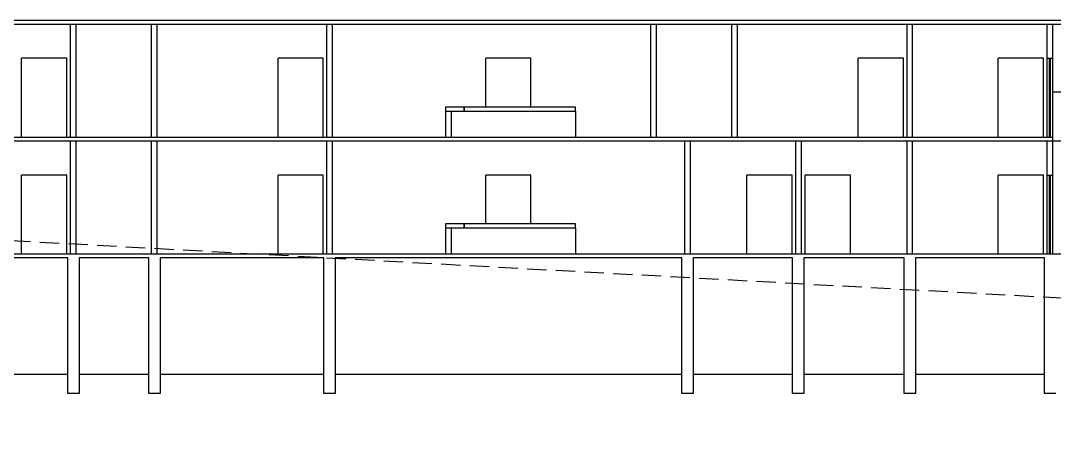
# Model space of a CAD drawing. Header units: centimetres. Extents: x 0 to 1084401, y -139216 to 99734.
# Drawn here: x 1074217 to 1076960, y 12604 to 13724 of the extents above; entities that cross this region are included whole.
import ezdxf

# ---------------------------------------------------------------- set-up
doc = ezdxf.new("R2010")
doc.units = ezdxf.units.CM
doc.header["$LTSCALE"] = 4
doc.linetypes.add('HIDDENX2', pattern=[19.05, 12.7, -6.35])
for name, color, linetype in [('0.1', 1, 'Continuous'), ('0.2', 2, 'Continuous'), ('0.4', 4, 'Continuous'), ('0.6', 6, 'Continuous')]:
    doc.layers.add(name, color=color, linetype=linetype)

msp = doc.modelspace()

# ---------------------------------------------------------------- linework, layer by layer
at = {"layer": '0.1'}
for p, q in [((1075571.385, 13624.462), (1075451.385, 13624.462)), ((1075451.385, 13494.462), (1075451.385, 13624.462)), ((1075571.385, 13494.462), (1075571.385, 13624.462)), ((1076811.385, 13414.462), (1076811.385, 13624.462)), ((1076931.385, 13624.462), (1076811.385, 13624.462)), ((1076931.385, 13414.462), (1076931.385, 13624.462)), ((1076941.385, 13414.462), (1076941.385, 13624.462)), ((1076956.385, 13414.462), (1076956.385, 13624.462)), ((1075689.385, 13484.462), (1075689.385, 13414.462)), ((1075451.385, 13184.462), (1075451.385, 13314.462)), ((1075571.385, 13314.462), (1075451.385, 13314.462)), ((1075571.385, 13184.462), (1075571.385, 13314.462)), ((1076811.385, 13104.462), (1076811.385, 13314.462)), ((1076931.385, 13314.462), (1076811.385, 13314.462)), ((1076931.385, 13104.462), (1076931.385, 13314.462)), ((1076941.385, 13104.462), (1076941.385, 13314.462)), ((1076956.385, 13104.462), (1076956.385, 13314.462)), ((1075689.385, 13174.462), (1075689.385, 13104.462))]:
    msp.add_line(p, q, dxfattribs=at)
for points in [[(1075394.385, 13484.462), (1075689.385, 13484.462), (1075689.385, 13494.462), (1075394.385, 13494.462)], [(1075394.385, 13174.462), (1075689.385, 13174.462), (1075689.385, 13184.462), (1075394.385, 13184.462)]]:
    msp.add_lwpolyline(points, close=True, dxfattribs=at)
at = {"layer": '0.2'}
for p, q in [((1074219.385, 13414.462), (1074219.385, 13624.462)), ((1074339.385, 13624.462), (1074219.385, 13624.462)), ((1074339.385, 13414.462), (1074339.385, 13624.462)), ((1074899.988, 13414.462), (1074899.988, 13624.462)), ((1075019.988, 13624.462), (1074899.988, 13624.462)), ((1075019.988, 13414.462), (1075019.988, 13624.462)), ((1076439.988, 13414.462), (1076439.988, 13624.462)), ((1076559.988, 13624.462), (1076439.988, 13624.462)), ((1076559.988, 13414.462), (1076559.988, 13624.462)), ((1076947.385, 13414.462), (1076947.385, 13624.462)), ((1076950.385, 13414.462), (1076950.385, 13624.462)), ((1078350.618, 13534.462), (1076956.385, 13534.462)), ((1078350.618, 13404.462), (1076956.385, 13404.462)), ((1074219.385, 13104.462), (1074219.385, 13314.462)), ((1074339.385, 13314.462), (1074219.385, 13314.462)), ((1074339.385, 13104.462), (1074339.385, 13314.462)), ((1074899.988, 13104.462), (1074899.988, 13314.462)), ((1075019.988, 13314.462), (1074899.988, 13314.462)), ((1075019.988, 13104.462), (1075019.988, 13314.462)), ((1076144.385, 13104.462), (1076144.385, 13314.462)), ((1076264.385, 13314.462), (1076144.385, 13314.462)), ((1076264.385, 13104.462), (1076264.385, 13314.462)), ((1076299.385, 13104.462), (1076299.385, 13314.462)), ((1076419.385, 13314.462), (1076299.385, 13314.462)), ((1076419.385, 13104.462), (1076419.385, 13314.462)), ((1076947.385, 13104.462), (1076947.385, 13314.462)), ((1076950.385, 13104.462), (1076950.385, 13314.462))]:
    msp.add_line(p, q, dxfattribs=at)
for points in [[(1075344.385, 13484.462), (1075394.385, 13484.462), (1075394.385, 13494.462), (1075344.385, 13494.462)], [(1075344.385, 13174.462), (1075394.385, 13174.462), (1075394.385, 13184.462), (1075344.385, 13184.462)]]:
    msp.add_lwpolyline(points, close=True, dxfattribs=at)
at = {"layer": '0.4', "linetype": 'HIDDENX2'}
msp.add_line((1083981.853, 12604.462), (1071178.508, 13304.462), dxfattribs=at)
at = {"layer": '0.6'}
for p, q in [((1083182.618, 13724.462), (1072721.385, 13724.462)), ((1083182.618, 13714.462), (1072721.385, 13714.462)), ((1074349.385, 13414.462), (1074349.385, 13714.462)), ((1074364.385, 13414.462), (1074364.385, 13714.462)), ((1074564.385, 13414.462), (1074564.385, 13714.462)), ((1074579.385, 13414.462), (1074579.385, 13714.462)), ((1075029.385, 13414.462), (1075029.385, 13714.462)), ((1075044.385, 13414.462), (1075044.385, 13714.462)), ((1075889.385, 13414.462), (1075889.385, 13714.462)), ((1075904.385, 13414.462), (1075904.385, 13714.462)), ((1076104.385, 13414.462), (1076104.385, 13714.462)), ((1076119.385, 13414.462), (1076119.385, 13714.462)), ((1076569.385, 13414.462), (1076569.385, 13714.462)), ((1076584.385, 13414.462), (1076584.385, 13714.462)), ((1076941.385, 13624.462), (1076941.385, 13714.462)), ((1076956.385, 13624.462), (1076956.385, 13714.462)), ((1076941.385, 13624.462), (1076956.385, 13624.462)), ((1075344.385, 13484.462), (1075344.385, 13414.462)), ((1075359.385, 13484.462), (1075359.385, 13414.462)), ((1076956.385, 13414.462), (1072721.385, 13414.462)), ((1076956.385, 13404.462), (1072721.385, 13404.462)), ((1074349.385, 13104.462), (1074349.385, 13404.462)), ((1074364.385, 13104.462), (1074364.385, 13404.462)), ((1074564.385, 13104.462), (1074564.385, 13404.462)), ((1074579.385, 13104.462), (1074579.385, 13404.462)), ((1075029.385, 13104.462), (1075029.385, 13404.462)), ((1075044.385, 13104.462), (1075044.385, 13404.462)), ((1075979.385, 13104.462), (1075979.385, 13404.462)), ((1075994.385, 13104.462), (1075994.385, 13404.462)), ((1076274.385, 13104.462), (1076274.385, 13404.462)), ((1076289.385, 13104.462), (1076289.385, 13404.462)), ((1076569.385, 13104.462), (1076569.385, 13404.462)), ((1076584.385, 13104.462), (1076584.385, 13404.462)), ((1076941.385, 13314.462), (1076941.385, 13404.462)), ((1076956.385, 13314.462), (1076956.385, 13414.462)), ((1076941.385, 13314.462), (1076956.385, 13314.462)), ((1075344.385, 13174.462), (1075344.385, 13104.462)), ((1075359.385, 13174.462), (1075359.385, 13104.462)), ((1079403.321, 13104.462, -40232.886), (1072721.385, 13104.462)), ((1074341.908, 13094.462, -9757.401), (1073906.282, 13094.462, -7134.43)), ((1074341.908, 12734.462, -9757.401), (1074341.908, 13094.462, -9757.401)), ((1074371.908, 13094.462, -9757.401), (1074371.908, 12734.462, -9757.401)), ((1074557.094, 13094.462, -11053.062), (1074371.908, 13094.462, -9938.036)), ((1074557.094, 12734.462, -11053.062), (1074557.094, 13094.462, -11053.062)), ((1074587.094, 13094.462, -11053.062), (1074587.094, 12734.462, -11053.062)), ((1075021.395, 13094.462, -13848.686), (1074587.094, 13094.462, -11233.696)), ((1075021.395, 12734.462, -13848.686), (1075021.395, 13094.462, -13848.686)), ((1075051.395, 13094.462, -13848.686), (1075051.395, 12734.462, -13848.686)), ((1075971.958, 13094.462, -19572.165), (1075051.395, 13094.462, -14029.321)), ((1075971.958, 12734.462, -19572.165), (1075971.958, 13094.462, -19572.165)), ((1076001.958, 13094.462, -19572.165), (1076001.958, 12734.462, -19572.165)), ((1076265.688, 13094.462, -21340.754), (1076001.958, 13094.462, -19752.799)), ((1076265.688, 12734.462, -21340.754), (1076265.688, 13094.462, -21340.754)), ((1076295.688, 13094.462, -21340.754), (1076295.688, 12734.462, -21340.754)), ((1076561.902, 13094.462, -23124.301), (1076295.688, 13094.462, -21521.388)), ((1076561.902, 12734.462, -23124.301), (1076561.902, 13094.462, -23124.301)), ((1076591.902, 13094.462, -23124.301), (1076591.902, 12734.462, -23124.301)), ((1076934.408, 13094.462, -25367.213), (1076591.902, 13094.462, -23304.935)), ((1076934.408, 12734.462, -25547.847), (1076934.408, 13094.462, -25547.847)), ((1074341.908, 12784.462, -12095.404), (1073906.282, 12784.462, -10429.765)), ((1074557.094, 12784.462, -12918.174), (1074371.908, 12784.462, -12210.11)), ((1075021.395, 12784.462, -14693.451), (1074587.094, 12784.462, -13032.88)), ((1075971.958, 12784.462, -18327.973), (1075051.395, 12784.462, -14808.157)), ((1076265.688, 12784.462, -19451.062), (1076001.958, 12784.462, -18442.679)), ((1076561.902, 12784.462, -20583.649), (1076295.688, 12784.462, -19565.768)), ((1076934.408, 12784.462, -22007.943), (1076591.902, 12784.462, -20698.356)), ((1074371.908, 12734.462, -9757.401), (1074341.908, 12734.462, -9757.401)), ((1074587.094, 12734.462, -11053.062), (1074557.094, 12734.462, -11053.062)), ((1075051.395, 12734.462, -13848.686), (1075021.395, 12734.462, -13848.686)), ((1076001.958, 12734.462, -19572.165), (1075971.958, 12734.462, -19572.165)), ((1076295.688, 12734.462, -21340.754), (1076265.688, 12734.462, -21340.754)), ((1076591.902, 12734.462, -23124.301), (1076561.902, 12734.462, -23124.301)), ((1076964.408, 12734.462, -25547.847), (1076934.408, 12734.462, -25547.847))]:
    msp.add_line(p, q, dxfattribs=at)

doc.saveas('drawing.dxf')
